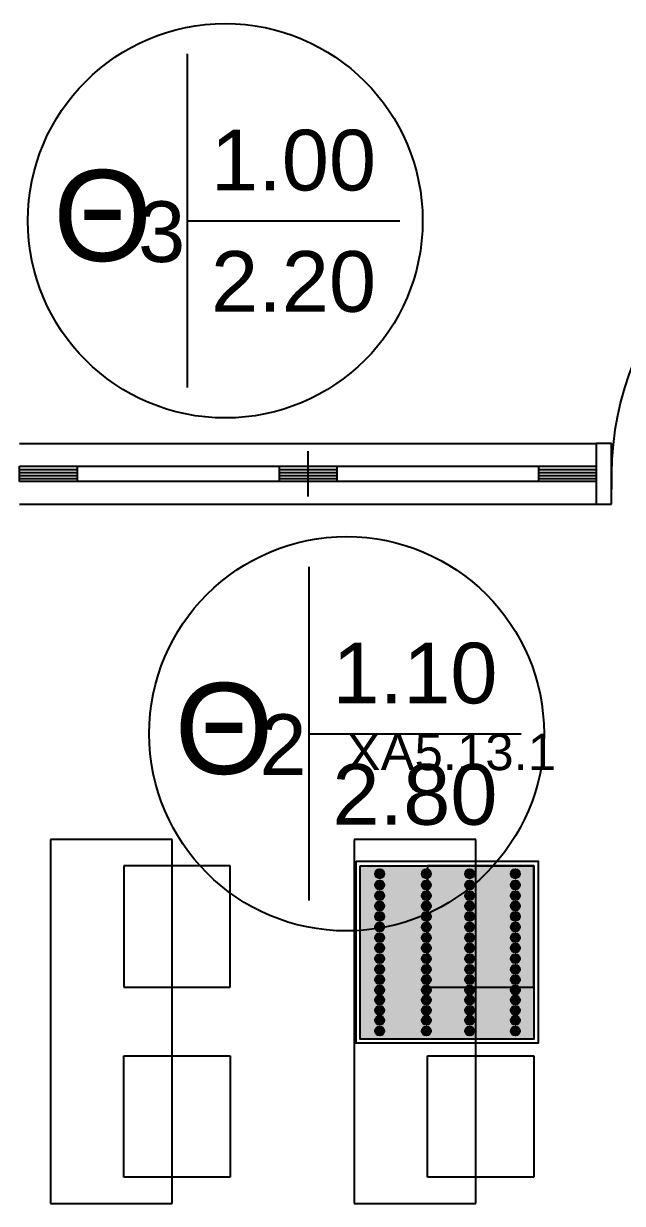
# Model space of a CAD drawing. Header units: metres. Extents: x 0 to 132, y -109 to 310.
# Drawn here: x 15.232 to 17.204, y 98.401 to 102.29 of the extents above; entities that cross this region are included whole.
import ezdxf
from ezdxf.enums import TextEntityAlignment as Align

# ---------------------------------------------------------------- set-up
doc = ezdxf.new("R2010")
doc.units = ezdxf.units.M
doc.header["$LTSCALE"] = 0.036
for name, color, linetype in [('arxitektonika', 254, 'Continuous'), ('electext', 20, 'Continuous'), ('Epipla', 252, 'Continuous'), ('HLEK_FL001_SYMBOLS', 230, 'Continuous'), ('Parathira', 252, 'Continuous')]:
    doc.layers.add(name, color=color, linetype=linetype)
doc.styles.add('COMU-N', font='arial.ttf')
doc.styles.get("Standard").update_dxf_attribs({"font": 'arial.ttf'})

# ---------------------------------------------------------------- blocks, each defined once
blk = doc.blocks.new('A$C5883325D')
at = {"layer": 'Epipla'}
for p, q in [((3.9027, -1.3048), (3.9027, -2.5048)), ((4.3027, -1.3048), (3.9027, -1.3048)), ((4.3027, -2.5048), (4.3027, -1.3048)), ((4.9027, -1.3048), (4.9027, -2.5048)), ((5.3027, -1.3048), (4.9027, -1.3048)), ((5.3027, -2.5048), (5.3027, -1.3048)), ((4.144, -1.3918), (4.144, -1.7918)), ((4.494, -1.3918), (4.144, -1.3918)), ((4.494, -1.7918), (4.494, -1.3918)), ((5.144, -1.3918), (5.144, -1.7918)), ((5.494, -1.3918), (5.144, -1.3918)), ((5.494, -1.7918), (5.494, -1.3918)), ((4.144, -1.7918), (4.494, -1.7918)), ((5.144, -1.7918), (5.494, -1.7918)), ((4.144, -2.0179), (4.494, -2.0179)), ((4.144, -2.4179), (4.144, -2.0179)), ((4.494, -2.0179), (4.494, -2.4179)), ((5.144, -2.0179), (5.494, -2.0179)), ((5.144, -2.4179), (5.144, -2.0179)), ((5.494, -2.0179), (5.494, -2.4179)), ((4.494, -2.4179), (4.144, -2.4179)), ((5.494, -2.4179), (5.144, -2.4179)), ((3.9027, -2.5048), (4.3027, -2.5048)), ((4.9027, -2.5048), (5.3027, -2.5048))]:
    blk.add_line(p, q, dxfattribs=at)
blk = doc.blocks.new('A$C30F022F0')
at = {"layer": 'Parathira'}
for p, q in [((-0.2, -0.2), (-0.2, -0.25)), ((0, -0.25), (0, -0.2)), ((-0.2, -0.25), (0, -0.25)), ((-0.1, -0.25), (-0.15, -0.25)), ((-0.2, -1.25), (0, -1.25)), ((-0.2, -1.3), (-0.2, -1.25)), ((0, -1.25), (0.05, -1.25)), ((0, -1.25), (0, -1.3)), ((0.01, -1.25), (0.01, -1.35)), ((0.02, -1.25), (0.02, -1.35)), ((0.03, -1.25), (0.03, -1.35)), ((0.04, -1.25), (0.04, -1.35)), ((0.05, -1.25), (0.05, -2.2498)), ((0.05, -1.35), (0, -1.35)), ((0.05, -2.15), (0, -2.15)), ((0.01, -2.15), (0.01, -2.2498)), ((0.02, -2.15), (0.02, -2.2498)), ((0.03, -2.15), (0.03, -2.2498)), ((0.04, -2.15), (0.04, -2.2498)), ((0.05, -2.2498), (0, -2.2498))]:
    blk.add_line(p, q, dxfattribs=at)
blk.add_arc((-0.1058, -1.256), 1.006, 278.9092, 89.67, dxfattribs=at)
blk = doc.blocks.new('A$C1A487018')
at = {"layer": 'Parathira'}
for p, q in [((-0.95, 0.075), (-0.95, -0.075)), ((-1.9, 0.025), (0, 0.025)), ((-1.9, -0.025), (-1.9, 0.025)), ((-1.9, 0.015), (-1.71, 0.015)), ((-1.9, 0.005), (-1.71, 0.005)), ((-1.71, 0.025), (-1.71, -0.025)), ((-1.045, 0.025), (-1.045, -0.025)), ((-1.045, 0.015), (-0.855, 0.015)), ((-1.045, 0.005), (-0.855, 0.005)), ((-0.855, 0.025), (-0.855, -0.025)), ((-0.19, 0.025), (-0.19, -0.025)), ((-0.19, 0.015), (0, 0.015)), ((-0.19, 0.005), (0, 0.005)), ((0, 0.025), (0, -0.025)), ((-1.9, -0.005), (-1.71, -0.005)), ((-1.9, -0.015), (-1.71, -0.015)), ((0, -0.025), (-1.9, -0.025)), ((-1.045, -0.005), (-0.855, -0.005)), ((-1.045, -0.015), (-0.855, -0.015)), ((-0.19, -0.005), (0, -0.005)), ((-0.19, -0.015), (0, -0.015))]:
    blk.add_line(p, q, dxfattribs=at)
blk = doc.blocks.new('panel led 4x16W 60x60cm acrylic')
at = {"layer": 'HLEK_FL001_SYMBOLS', "linetype": 'Continuous', "lineweight": 0}
h = blk.add_hatch(color=201, dxfattribs=at)
h.dxf.hatch_style = 1
h.paths.add_polyline_path([(45.4184, 65.5575), (45.4184, 64.9863), (45.9896, 64.9863), (45.9896, 65.5575)])
h.paths.add_polyline_path([(45.6208, 65.3554, -1), (45.6508, 65.3554, -1)], flags=16)
h.paths.add_polyline_path([(45.6208, 65.3904, -1), (45.6508, 65.3904, -1)], flags=16)
h.paths.add_polyline_path([(45.7936, 65.3554, -1), (45.7636, 65.3554, -1)], flags=16)
h.paths.add_polyline_path([(45.7636, 65.3904, -1), (45.7936, 65.3904, -1)], flags=16)
h.paths.add_polyline_path([(45.6508, 65.3202, -1), (45.6208, 65.3202, -1)], flags=16)
h.paths.add_polyline_path([(45.7936, 65.3202, -1), (45.7636, 65.3202, -1)], flags=16)
h.paths.add_polyline_path([(45.6208, 65.4249, -1), (45.6508, 65.4249, -1)], flags=16)
h.paths.add_polyline_path([(45.7636, 65.4249, -1), (45.7936, 65.4249, -1)], flags=16)
h.paths.add_polyline_path([(45.6508, 65.2864, -1), (45.6208, 65.2864, -1)], flags=16)
h.paths.add_polyline_path([(45.7936, 65.2864, -1), (45.7636, 65.2864, -1)], flags=16)
h.paths.add_polyline_path([(45.6208, 65.4586, -1), (45.6508, 65.4586, -1)], flags=16)
h.paths.add_polyline_path([(45.7636, 65.4586, -1), (45.7936, 65.4586, -1)], flags=16)
h.paths.add_polyline_path([(45.6508, 65.2511, -1), (45.6208, 65.2511, -1)], flags=16)
h.paths.add_polyline_path([(45.7936, 65.2511, -1), (45.7636, 65.2511, -1)], flags=16)
h.paths.add_polyline_path([(45.6208, 65.4943, -1), (45.6508, 65.4943, -1)], flags=16)
h.paths.add_polyline_path([(45.7636, 65.4943, -1), (45.7936, 65.4943, -1)], flags=16)
h.paths.add_polyline_path([(45.6508, 65.2158, -1), (45.6208, 65.2158, -1)], flags=16)
h.paths.add_polyline_path([(45.7936, 65.2158, -1), (45.7636, 65.2158, -1)], flags=16)
h.paths.add_polyline_path([(45.6208, 65.531, -1), (45.6508, 65.531, -1)], flags=16)
h.paths.add_polyline_path([(45.7636, 65.531, -1), (45.7936, 65.531, -1)], flags=16)
h.paths.add_polyline_path([(45.6508, 65.1817, -1), (45.6208, 65.1817, -1)], flags=16)
h.paths.add_polyline_path([(45.7936, 65.1817, -1), (45.7636, 65.1817, -1)], flags=16)
h.paths.add_polyline_path([(45.4672, 65.3554, -1), (45.4972, 65.3554, -1)], flags=16)
h.paths.add_polyline_path([(45.4672, 65.3904, -1), (45.4972, 65.3904, -1)], flags=16)
h.paths.add_polyline_path([(45.4972, 65.3202, -1), (45.4672, 65.3202, -1)], flags=16)
h.paths.add_polyline_path([(45.6508, 65.1482, -1), (45.6208, 65.1482, -1)], flags=16)
h.paths.add_polyline_path([(45.9441, 65.3554, -1), (45.9141, 65.3554, -1)], flags=16)
h.paths.add_polyline_path([(45.9441, 65.3904, -1), (45.9141, 65.3904, -1)], flags=16)
h.paths.add_polyline_path([(45.7936, 65.1482, -1), (45.7636, 65.1482, -1)], flags=16)
h.paths.add_polyline_path([(45.4672, 65.4249, -1), (45.4972, 65.4249, -1)], flags=16)
h.paths.add_polyline_path([(45.9441, 65.3202, -1), (45.9141, 65.3202, -1)], flags=16)
h.paths.add_polyline_path([(45.4972, 65.2864, -1), (45.4672, 65.2864, -1)], flags=16)
h.paths.add_polyline_path([(45.9141, 65.4249, -1), (45.9441, 65.4249, -1)], flags=16)
h.paths.add_polyline_path([(45.9441, 65.2864, -1), (45.9141, 65.2864, -1)], flags=16)
h.paths.add_polyline_path([(45.4672, 65.4586, -1), (45.4972, 65.4586, -1)], flags=16)
h.paths.add_polyline_path([(45.9141, 65.4586, -1), (45.9441, 65.4586, -1)], flags=16)
h.paths.add_polyline_path([(45.4972, 65.2511, -1), (45.4672, 65.2511, -1)], flags=16)
h.paths.add_polyline_path([(45.9441, 65.2511, -1), (45.9141, 65.2511, -1)], flags=16)
h.paths.add_polyline_path([(45.4672, 65.4943, -1), (45.4972, 65.4943, -1)], flags=16)
h.paths.add_polyline_path([(45.6508, 65.1152, -1), (45.6208, 65.1152, -1)], flags=16)
h.paths.add_polyline_path([(45.7936, 65.1152, -1), (45.7636, 65.1152, -1)], flags=16)
h.paths.add_polyline_path([(45.9141, 65.4943, -1), (45.9441, 65.4943, -1)], flags=16)
h.paths.add_polyline_path([(45.4972, 65.2158, -1), (45.4672, 65.2158, -1)], flags=16)
h.paths.add_polyline_path([(45.9441, 65.2158, -1), (45.9141, 65.2158, -1)], flags=16)
h.paths.add_polyline_path([(45.4672, 65.531, -1), (45.4972, 65.531, -1)], flags=16)
h.paths.add_polyline_path([(45.9141, 65.531, -1), (45.9441, 65.531, -1)], flags=16)
h.paths.add_polyline_path([(45.4972, 65.1817, -1), (45.4672, 65.1817, -1)], flags=16)
h.paths.add_polyline_path([(45.9441, 65.1817, -1), (45.9141, 65.1817, -1)], flags=16)
h.paths.add_polyline_path([(45.6508, 65.0811, -1), (45.6208, 65.0811, -1)], flags=16)
h.paths.add_polyline_path([(45.7936, 65.0811, -1), (45.7636, 65.0811, -1)], flags=16)
h.paths.add_polyline_path([(45.4972, 65.1482, -1), (45.4672, 65.1482, -1)], flags=16)
h.paths.add_polyline_path([(45.9441, 65.1482, -1), (45.9141, 65.1482, -1)], flags=16)
h.paths.add_polyline_path([(45.6508, 65.048, -1), (45.6208, 65.048, -1)], flags=16)
h.paths.add_polyline_path([(45.7936, 65.048, -1), (45.7636, 65.048, -1)], flags=16)
h.paths.add_polyline_path([(45.4972, 65.1152, -1), (45.4672, 65.1152, -1)], flags=16)
h.paths.add_polyline_path([(45.9441, 65.1152, -1), (45.9141, 65.1152, -1)], flags=16)
h.paths.add_polyline_path([(45.6508, 65.0128, -1), (45.6208, 65.0128, -1)], flags=16)
h.paths.add_polyline_path([(45.4972, 65.0811, -1), (45.4672, 65.0811, -1)], flags=16)
h.paths.add_polyline_path([(45.7936, 65.0128, -1), (45.7636, 65.0128, -1)], flags=16)
h.paths.add_polyline_path([(45.9441, 65.0811, -1), (45.9141, 65.0811, -1)], flags=16)
h.paths.add_polyline_path([(45.4972, 65.048, -1), (45.4672, 65.048, -1)], flags=16)
h.paths.add_polyline_path([(45.9441, 65.048, -1), (45.9141, 65.048, -1)], flags=16)
h.paths.add_polyline_path([(45.4972, 65.0128, -1), (45.4672, 65.0128, -1)], flags=16)
h.paths.add_polyline_path([(45.9441, 65.0128, -1), (45.9141, 65.0128, -1)], flags=16)
h = blk.add_hatch(color=11, dxfattribs=at)
h.dxf.hatch_style = 1
h.paths.add_polyline_path([(45.4972, 65.531, 1), (45.4672, 65.531, 1)])
h = blk.add_hatch(color=11, dxfattribs=at)
h.dxf.hatch_style = 1
h.paths.add_polyline_path([(45.6508, 65.531, 1), (45.6208, 65.531, 1)])
h = blk.add_hatch(color=11, dxfattribs=at)
h.dxf.hatch_style = 1
h.paths.add_polyline_path([(45.7936, 65.531, 1), (45.7636, 65.531, 1)])
h = blk.add_hatch(color=11, dxfattribs=at)
h.dxf.hatch_style = 1
h.paths.add_polyline_path([(45.9441, 65.531, 1), (45.9141, 65.531, 1)])
h = blk.add_hatch(color=11, dxfattribs=at)
h.dxf.hatch_style = 1
h.paths.add_polyline_path([(45.4972, 65.4943, 1), (45.4672, 65.4943, 1)])
h = blk.add_hatch(color=11, dxfattribs=at)
h.dxf.hatch_style = 1
h.paths.add_polyline_path([(45.6508, 65.4943, 1), (45.6208, 65.4943, 1)])
h = blk.add_hatch(color=11, dxfattribs=at)
h.dxf.hatch_style = 1
h.paths.add_polyline_path([(45.7936, 65.4943, 1), (45.7636, 65.4943, 1)])
h = blk.add_hatch(color=11, dxfattribs=at)
h.dxf.hatch_style = 1
h.paths.add_polyline_path([(45.9441, 65.4943, 1), (45.9141, 65.4943, 1)])
h = blk.add_hatch(color=11, dxfattribs=at)
h.dxf.hatch_style = 1
h.paths.add_polyline_path([(45.4972, 65.4586, 1), (45.4672, 65.4586, 1)])
h = blk.add_hatch(color=11, dxfattribs=at)
h.dxf.hatch_style = 1
h.paths.add_polyline_path([(45.6508, 65.4586, 1), (45.6208, 65.4586, 1)])
h = blk.add_hatch(color=11, dxfattribs=at)
h.dxf.hatch_style = 1
h.paths.add_polyline_path([(45.7936, 65.4586, 1), (45.7636, 65.4586, 1)])
h = blk.add_hatch(color=11, dxfattribs=at)
h.dxf.hatch_style = 1
h.paths.add_polyline_path([(45.9441, 65.4586, 1), (45.9141, 65.4586, 1)])
h = blk.add_hatch(color=11, dxfattribs=at)
h.dxf.hatch_style = 1
h.paths.add_polyline_path([(45.4972, 65.4249, 1), (45.4672, 65.4249, 1)])
h = blk.add_hatch(color=11, dxfattribs=at)
h.dxf.hatch_style = 1
h.paths.add_polyline_path([(45.6508, 65.4249, 1), (45.6208, 65.4249, 1)])
h = blk.add_hatch(color=11, dxfattribs=at)
h.dxf.hatch_style = 1
h.paths.add_polyline_path([(45.7936, 65.4249, 1), (45.7636, 65.4249, 1)])
h = blk.add_hatch(color=11, dxfattribs=at)
h.dxf.hatch_style = 1
h.paths.add_polyline_path([(45.9441, 65.4249, 1), (45.9141, 65.4249, 1)])
h = blk.add_hatch(color=11, dxfattribs=at)
h.dxf.hatch_style = 1
h.paths.add_polyline_path([(45.4972, 65.3904, 1), (45.4672, 65.3904, 1)])
h = blk.add_hatch(color=11, dxfattribs=at)
h.dxf.hatch_style = 1
h.paths.add_polyline_path([(45.6508, 65.3904, 1), (45.6208, 65.3904, 1)])
h = blk.add_hatch(color=11, dxfattribs=at)
h.dxf.hatch_style = 1
h.paths.add_polyline_path([(45.7936, 65.3904, 1), (45.7636, 65.3904, 1)])
h = blk.add_hatch(color=11, dxfattribs=at)
h.dxf.hatch_style = 1
h.paths.add_polyline_path([(45.9441, 65.3904, 1), (45.9141, 65.3904, 1)])
h = blk.add_hatch(color=11, dxfattribs=at)
h.dxf.hatch_style = 1
h.paths.add_polyline_path([(45.4972, 65.3554, 1), (45.4672, 65.3554, 1)])
h = blk.add_hatch(color=11, dxfattribs=at)
h.dxf.hatch_style = 1
h.paths.add_polyline_path([(45.6508, 65.3554, 1), (45.6208, 65.3554, 1)])
h = blk.add_hatch(color=11, dxfattribs=at)
h.dxf.hatch_style = 1
h.paths.add_polyline_path([(45.7936, 65.3554, 1), (45.7636, 65.3554, 1)])
h = blk.add_hatch(color=11, dxfattribs=at)
h.dxf.hatch_style = 1
h.paths.add_polyline_path([(45.9441, 65.3554, 1), (45.9141, 65.3554, 1)])
h = blk.add_hatch(color=11, dxfattribs=at)
h.dxf.hatch_style = 1
h.paths.add_polyline_path([(45.4972, 65.3202, 1), (45.4672, 65.3202, 1)])
h = blk.add_hatch(color=11, dxfattribs=at)
h.dxf.hatch_style = 1
h.paths.add_polyline_path([(45.4972, 65.2864, 1), (45.4672, 65.2864, 1)])
h = blk.add_hatch(color=11, dxfattribs=at)
h.dxf.hatch_style = 1
h.paths.add_polyline_path([(45.6508, 65.3202, 1), (45.6208, 65.3202, 1)])
h = blk.add_hatch(color=11, dxfattribs=at)
h.dxf.hatch_style = 1
h.paths.add_polyline_path([(45.6508, 65.2864, 1), (45.6208, 65.2864, 1)])
h = blk.add_hatch(color=11, dxfattribs=at)
h.dxf.hatch_style = 1
h.paths.add_polyline_path([(45.7936, 65.3202, 1), (45.7636, 65.3202, 1)])
h = blk.add_hatch(color=11, dxfattribs=at)
h.dxf.hatch_style = 1
h.paths.add_polyline_path([(45.7936, 65.2864, 1), (45.7636, 65.2864, 1)])
h = blk.add_hatch(color=11, dxfattribs=at)
h.dxf.hatch_style = 1
h.paths.add_polyline_path([(45.9441, 65.3202, 1), (45.9141, 65.3202, 1)])
h = blk.add_hatch(color=11, dxfattribs=at)
h.dxf.hatch_style = 1
h.paths.add_polyline_path([(45.9441, 65.2864, 1), (45.9141, 65.2864, 1)])
h = blk.add_hatch(color=11, dxfattribs=at)
h.dxf.hatch_style = 1
h.paths.add_polyline_path([(45.4972, 65.2511, 1), (45.4672, 65.2511, 1)])
h = blk.add_hatch(color=11, dxfattribs=at)
h.dxf.hatch_style = 1
h.paths.add_polyline_path([(45.6508, 65.2511, 1), (45.6208, 65.2511, 1)])
h = blk.add_hatch(color=11, dxfattribs=at)
h.dxf.hatch_style = 1
h.paths.add_polyline_path([(45.7936, 65.2511, 1), (45.7636, 65.2511, 1)])
h = blk.add_hatch(color=11, dxfattribs=at)
h.dxf.hatch_style = 1
h.paths.add_polyline_path([(45.9441, 65.2511, 1), (45.9141, 65.2511, 1)])
h = blk.add_hatch(color=11, dxfattribs=at)
h.dxf.hatch_style = 1
h.paths.add_polyline_path([(45.4972, 65.2158, 1), (45.4672, 65.2158, 1)])
h = blk.add_hatch(color=11, dxfattribs=at)
h.dxf.hatch_style = 1
h.paths.add_polyline_path([(45.6508, 65.2158, 1), (45.6208, 65.2158, 1)])
h = blk.add_hatch(color=11, dxfattribs=at)
h.dxf.hatch_style = 1
h.paths.add_polyline_path([(45.7936, 65.2158, 1), (45.7636, 65.2158, 1)])
h = blk.add_hatch(color=11, dxfattribs=at)
h.dxf.hatch_style = 1
h.paths.add_polyline_path([(45.9441, 65.2158, 1), (45.9141, 65.2158, 1)])
h = blk.add_hatch(color=11, dxfattribs=at)
h.dxf.hatch_style = 1
h.paths.add_polyline_path([(45.4972, 65.1817, 1), (45.4672, 65.1817, 1)])
h = blk.add_hatch(color=11, dxfattribs=at)
h.dxf.hatch_style = 1
h.paths.add_polyline_path([(45.6508, 65.1817, 1), (45.6208, 65.1817, 1)])
h = blk.add_hatch(color=11, dxfattribs=at)
h.dxf.hatch_style = 1
h.paths.add_polyline_path([(45.7936, 65.1817, 1), (45.7636, 65.1817, 1)])
h = blk.add_hatch(color=11, dxfattribs=at)
h.dxf.hatch_style = 1
h.paths.add_polyline_path([(45.9441, 65.1817, 1), (45.9141, 65.1817, 1)])
h = blk.add_hatch(color=11, dxfattribs=at)
h.dxf.hatch_style = 1
h.paths.add_polyline_path([(45.4972, 65.1482, 1), (45.4672, 65.1482, 1)])
h = blk.add_hatch(color=11, dxfattribs=at)
h.dxf.hatch_style = 1
h.paths.add_polyline_path([(45.6508, 65.1482, 1), (45.6208, 65.1482, 1)])
h = blk.add_hatch(color=11, dxfattribs=at)
h.dxf.hatch_style = 1
h.paths.add_polyline_path([(45.7936, 65.1482, 1), (45.7636, 65.1482, 1)])
h = blk.add_hatch(color=11, dxfattribs=at)
h.dxf.hatch_style = 1
h.paths.add_polyline_path([(45.9441, 65.1482, 1), (45.9141, 65.1482, 1)])
h = blk.add_hatch(color=11, dxfattribs=at)
h.dxf.hatch_style = 1
h.paths.add_polyline_path([(45.4972, 65.1152, 1), (45.4672, 65.1152, 1)])
h = blk.add_hatch(color=11, dxfattribs=at)
h.dxf.hatch_style = 1
h.paths.add_polyline_path([(45.6508, 65.1152, 1), (45.6208, 65.1152, 1)])
h = blk.add_hatch(color=11, dxfattribs=at)
h.dxf.hatch_style = 1
h.paths.add_polyline_path([(45.7936, 65.1152, 1), (45.7636, 65.1152, 1)])
h = blk.add_hatch(color=11, dxfattribs=at)
h.dxf.hatch_style = 1
h.paths.add_polyline_path([(45.9441, 65.1152, 1), (45.9141, 65.1152, 1)])
h = blk.add_hatch(color=11, dxfattribs=at)
h.dxf.hatch_style = 1
h.paths.add_polyline_path([(45.4972, 65.0811, 1), (45.4672, 65.0811, 1)])
h = blk.add_hatch(color=11, dxfattribs=at)
h.dxf.hatch_style = 1
h.paths.add_polyline_path([(45.6508, 65.0811, 1), (45.6208, 65.0811, 1)])
h = blk.add_hatch(color=11, dxfattribs=at)
h.dxf.hatch_style = 1
h.paths.add_polyline_path([(45.7936, 65.0811, 1), (45.7636, 65.0811, 1)])
h = blk.add_hatch(color=11, dxfattribs=at)
h.dxf.hatch_style = 1
h.paths.add_polyline_path([(45.9441, 65.0811, 1), (45.9141, 65.0811, 1)])
h = blk.add_hatch(color=11, dxfattribs=at)
h.dxf.hatch_style = 1
h.paths.add_polyline_path([(45.4972, 65.048, 1), (45.4672, 65.048, 1)])
h = blk.add_hatch(color=11, dxfattribs=at)
h.dxf.hatch_style = 1
h.paths.add_polyline_path([(45.4972, 65.0128, 1), (45.4672, 65.0128, 1)])
h = blk.add_hatch(color=11, dxfattribs=at)
h.dxf.hatch_style = 1
h.paths.add_polyline_path([(45.6508, 65.048, 1), (45.6208, 65.048, 1)])
h = blk.add_hatch(color=11, dxfattribs=at)
h.dxf.hatch_style = 1
h.paths.add_polyline_path([(45.6508, 65.0128, 1), (45.6208, 65.0128, 1)])
h = blk.add_hatch(color=11, dxfattribs=at)
h.dxf.hatch_style = 1
h.paths.add_polyline_path([(45.7936, 65.048, 1), (45.7636, 65.048, 1)])
h = blk.add_hatch(color=11, dxfattribs=at)
h.dxf.hatch_style = 1
h.paths.add_polyline_path([(45.7936, 65.0128, 1), (45.7636, 65.0128, 1)])
h = blk.add_hatch(color=11, dxfattribs=at)
h.dxf.hatch_style = 1
h.paths.add_polyline_path([(45.9441, 65.048, 1), (45.9141, 65.048, 1)])
h = blk.add_hatch(color=11, dxfattribs=at)
h.dxf.hatch_style = 1
h.paths.add_polyline_path([(45.9441, 65.0128, 1), (45.9141, 65.0128, 1)])
at = {"layer": 'HLEK_FL001_SYMBOLS'}
for points in [[(45.4043, 65.5722), (46.0043, 65.5722), (46.0043, 64.9722), (45.4043, 64.9722)], [(45.4184, 65.5575), (45.9896, 65.5575), (45.9896, 64.9863), (45.4184, 64.9863)]]:
    blk.add_lwpolyline(points, close=True, dxfattribs=at)
for centre in [(45.4822, 65.531), (45.6358, 65.531), (45.7786, 65.531), (45.9291, 65.531), (45.4822, 65.4943), (45.6358, 65.4943), (45.7786, 65.4943), (45.9291, 65.4943), (45.4822, 65.4586), (45.6358, 65.4586), (45.7786, 65.4586), (45.9291, 65.4586), (45.4822, 65.4249), (45.6358, 65.4249), (45.7786, 65.4249), (45.9291, 65.4249), (45.4822, 65.3904), (45.6358, 65.3904), (45.7786, 65.3904), (45.9291, 65.3904), (45.4822, 65.3554), (45.6358, 65.3554), (45.7786, 65.3554), (45.9291, 65.3554), (45.4822, 65.3202), (45.4822, 65.2864), (45.6358, 65.3202), (45.6358, 65.2864), (45.7786, 65.3202), (45.7786, 65.2864), (45.9291, 65.3202), (45.9291, 65.2864), (45.4822, 65.2511), (45.6358, 65.2511), (45.7786, 65.2511), (45.9291, 65.2511), (45.4822, 65.2158), (45.6358, 65.2158), (45.7786, 65.2158), (45.9291, 65.2158), (45.4822, 65.1817), (45.6358, 65.1817), (45.7786, 65.1817), (45.9291, 65.1817), (45.4822, 65.1482), (45.6358, 65.1482), (45.7786, 65.1482), (45.9291, 65.1482), (45.4822, 65.1152), (45.6358, 65.1152), (45.7786, 65.1152), (45.9291, 65.1152), (45.4822, 65.0811), (45.6358, 65.0811), (45.7786, 65.0811), (45.9291, 65.0811), (45.4822, 65.048), (45.4822, 65.0128), (45.6358, 65.048), (45.6358, 65.0128), (45.7786, 65.048), (45.7786, 65.0128), (45.9291, 65.048), (45.9291, 65.0128)]:
    blk.add_circle(centre, 0.015, dxfattribs=at)

msp = doc.modelspace()

# ---------------------------------------------------------------- linework, layer by layer
at = {"layer": 'arxitektonika'}
for p, q in [((15.7711, 102.1898), (15.7711, 101.0898)), ((15.7711, 101.6398), (16.4711, 101.6398)), ((15.2182, 100.9054), (17.1182, 100.9054)), ((17.1182, 100.9054), (17.1182, 100.7054)), ((15.2182, 100.7054), (17.1182, 100.7054)), ((16.1709, 100.4988), (16.1709, 99.3988)), ((16.1709, 99.9488), (16.8709, 99.9488))]:
    msp.add_line(p, q, dxfattribs=at)
for centre in [(15.8961, 101.6398), (16.2959, 99.9488)]:
    msp.add_circle(centre, 0.65, dxfattribs=at)

# ---------------------------------------------------------------- block references
at = {"layer": 'arxitektonika', "rotation": 90}
msp.add_blockref('A$C30F022F0', (16.9182, 100.9054), dxfattribs=at)
at = {"layer": 'arxitektonika'}
for name, p in [('A$C1A487018', (17.1182, 100.8054)), ('A$C5883325D', (11.4182, 100.9054))]:
    msp.add_blockref(name, p, dxfattribs=at)
at = {"layer": 'HLEK_FL001_SYMBOLS', "linetype": 'Continuous', "lineweight": 0}
msp.add_blockref('panel led 4x16W 60x60cm acrylic', (-29.0774, 33.9561), dxfattribs=at)

# ---------------------------------------------------------------- texts
at = {"layer": 'arxitektonika', "style": 'COMU-N'}
for s, height, p in [('Θ', 0.3, (15.3294, 101.5072)), ('3', 0.2, (15.6091, 101.5038)), ('Θ', 0.3, (15.7292, 99.8163)), ('2', 0.2, (16.0089, 99.8129))]:
    msp.add_text(s, height=height, dxfattribs=at).set_placement(p)
at = {"layer": 'arxitektonika', "linetype": 'ByBlock', "style": 'COMU-N'}
for tag, text, p in [('1.00', '0.90', (16.1211, 101.7398)), ('2.20', '2.20', (16.1211, 101.3398)), ('1.10', '0.90', (16.5209, 100.0488)), ('2.80', '2.20', (16.5209, 99.6488))]:
    msp.add_attdef(tag, text=text, height=0.2, dxfattribs=at).set_placement(p, align=Align.CENTER)
at = {"layer": 'electext', "insert": (16.2959, 99.9488), "char_height": 0.12, "attachment_point": 1}
msp.add_mtext_dynamic_manual_height_columns('XA5.13.1', width=0.266241, gutter_width=0.6, heights=[0], dxfattribs=at)

doc.saveas('drawing.dxf')
